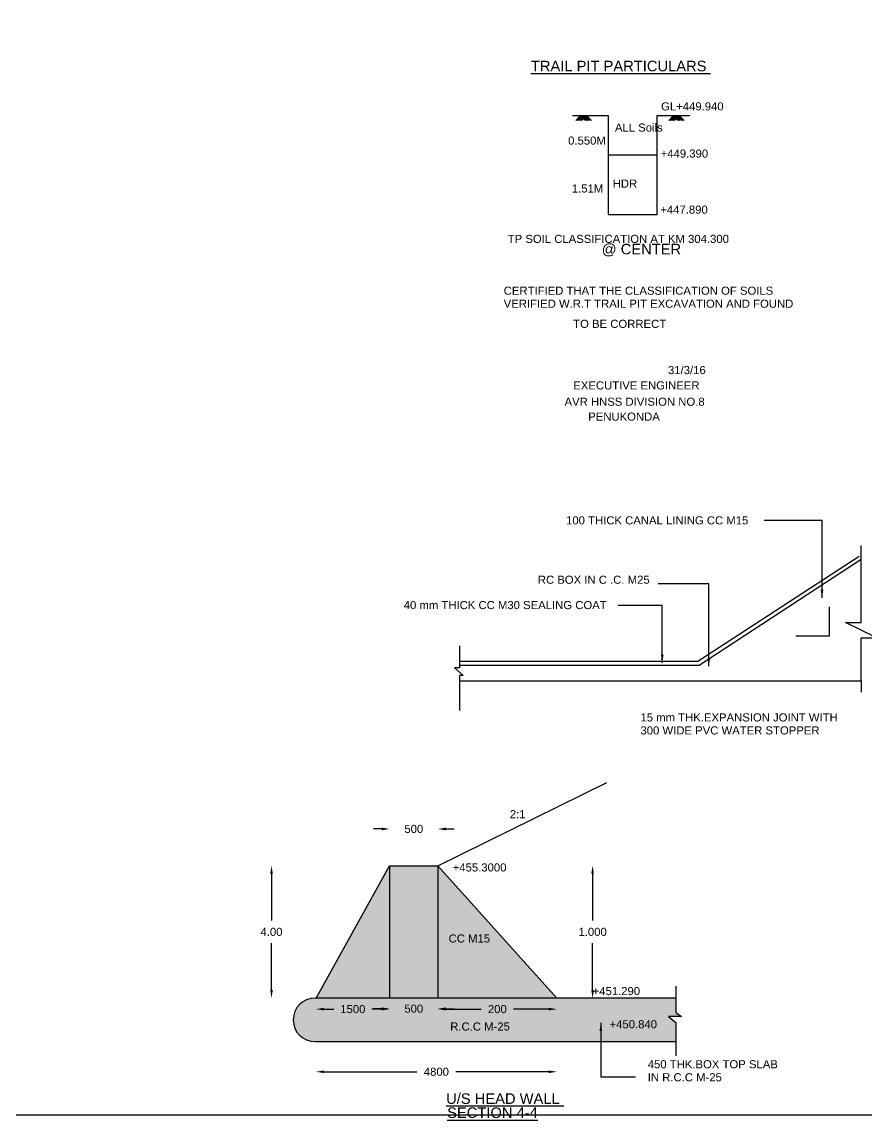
# Model space of a CAD drawing. Header units: inches. Extents: x 13 to 6403, y 6 to 3106.
# Drawn here: x 33.8 to 44.22, y 5.56 to 19.12 of the extents above; entities that cross this region are included whole.
import ezdxf

# ---------------------------------------------------------------- set-up
doc = ezdxf.new("R2010")
doc.units = ezdxf.units.IN
doc.header["$MEASUREMENT"] = 0
doc.styles.get("Standard").update_dxf_attribs({"font": 'arial.ttf', "height": 0.1})
doc.dimstyles.get("Standard").update_dxf_attribs({"dimtxt": 0.1, "dimasz": 0.1, "dimexe": 0.18, "dimexo": 0.0625, "dimgap": 0.09, "dimtad": 0, "dimtih": 1, "dimtoh": 1, "dimdec": 4, "dimzin": 0, "dimdsep": 46, "dimtxsty": 'Standard', "dimcen": 0, "dimse1": 1, "dimse2": 1, "dimadec": 0, "dimazin": 0, "dimtfac": 1, "dimtdec": 4, "dimtofl": 0, "dimtmove": 0, "dimatfit": 3, "dimfxl": 1, "dimtolj": 1, "dimtzin": 0, "dimarcsym": 0})

# ---------------------------------------------------------------- blocks, each defined once
blk = doc.blocks.new('*D6')
at = {"color": 0, "lineweight": -2, "transparency": 16777216}
for p, q in [((37.529, 6.151), (38.675, 6.151)), ((40.303, 6.151), (39.157, 6.151))]:
    blk.add_line(p, q, dxfattribs=at)
at = {"color": 0, "transparency": 16777216}
for points in [[(37.529, 6.168), (37.529, 6.135), (37.429, 6.151)], [(40.303, 6.168), (40.303, 6.135), (40.403, 6.151)]]:
    blk.add_solid(points, dxfattribs=at)
at = {"layer": 'Defpoints', "color": 0, "transparency": 16777216}
for p in [(37.429, 7.062), (40.403, 7.062), (40.403, 6.151)]:
    blk.add_point(p, dxfattribs=at)
at = {"color": 0, "transparency": 16777216, "insert": (38.916, 6.151), "char_height": 0.1, "attachment_point": 5}
blk.add_mtext('\\A1;4800', dxfattribs=at)
blk = doc.blocks.new('*D7')
at = {"color": 0, "lineweight": -2, "transparency": 16777216}
for p, q in [((38.238, 9.15), (38.138, 9.15)), ((39.036, 9.15), (39.136, 9.15))]:
    blk.add_line(p, q, dxfattribs=at)
at = {"color": 0, "transparency": 16777216}
for points in [[(38.238, 9.167), (38.238, 9.133), (38.338, 9.15)], [(39.036, 9.167), (39.036, 9.133), (38.936, 9.15)]]:
    blk.add_solid(points, dxfattribs=at)
at = {"layer": 'Defpoints', "color": 0, "transparency": 16777216}
for p in [(38.936, 9.15), (38.338, 8.696), (38.936, 8.696)]:
    blk.add_point(p, dxfattribs=at)
at = {"color": 0, "transparency": 16777216, "insert": (38.637, 9.15), "char_height": 0.1, "attachment_point": 5}
blk.add_mtext('\\A1;500', dxfattribs=at)
blk = doc.blocks.new('*D8')
at = {"color": 0, "lineweight": -2, "transparency": 16777216}
for p, q in [((40.846, 8.596), (40.846, 8.02)), ((40.846, 7.162), (40.846, 7.738))]:
    blk.add_line(p, q, dxfattribs=at)
at = {"color": 0, "transparency": 16777216}
for points in [[(40.829, 8.596), (40.862, 8.596), (40.846, 8.696)], [(40.829, 7.162), (40.862, 7.162), (40.846, 7.062)]]:
    blk.add_solid(points, dxfattribs=at)
at = {"layer": 'Defpoints', "color": 0, "transparency": 16777216}
for p in [(38.936, 8.696), (38.936, 7.062), (40.846, 7.062)]:
    blk.add_point(p, dxfattribs=at)
at = {"color": 0, "transparency": 16777216, "insert": (40.846, 7.879), "char_height": 0.1, "attachment_point": 5}
blk.add_mtext('\\A1;1.000', dxfattribs=at)
blk = doc.blocks.new('*D9')
at = {"color": 0, "lineweight": -2, "transparency": 16777216}
for p, q in [((37.529, 6.925), (37.649, 6.925)), ((38.238, 6.925), (38.118, 6.925))]:
    blk.add_line(p, q, dxfattribs=at)
at = {"color": 0, "transparency": 16777216}
for points in [[(37.529, 6.942), (37.529, 6.908), (37.429, 6.925)], [(38.238, 6.942), (38.238, 6.908), (38.338, 6.925)]]:
    blk.add_solid(points, dxfattribs=at)
at = {"layer": 'Defpoints', "color": 0, "transparency": 16777216}
for p in [(37.429, 7.062), (38.338, 7.062), (38.338, 6.925)]:
    blk.add_point(p, dxfattribs=at)
at = {"color": 0, "transparency": 16777216, "insert": (37.883, 6.925), "char_height": 0.1, "attachment_point": 5}
blk.add_mtext('\\A1;1500', dxfattribs=at)
blk = doc.blocks.new('*D10')
at = {"color": 0, "lineweight": -2, "transparency": 16777216}
for p, q in [((38.238, 6.93), (38.138, 6.93)), ((39.036, 6.93), (39.136, 6.93))]:
    blk.add_line(p, q, dxfattribs=at)
at = {"color": 0, "transparency": 16777216}
for points in [[(38.238, 6.947), (38.238, 6.914), (38.338, 6.93)], [(39.036, 6.947), (39.036, 6.914), (38.936, 6.93)]]:
    blk.add_solid(points, dxfattribs=at)
at = {"layer": 'Defpoints', "color": 0, "transparency": 16777216}
for p in [(38.338, 7.062), (38.936, 7.062), (38.936, 6.93)]:
    blk.add_point(p, dxfattribs=at)
at = {"color": 0, "transparency": 16777216, "insert": (38.637, 6.93), "char_height": 0.1, "attachment_point": 5}
blk.add_mtext('\\A1;500', dxfattribs=at)
blk = doc.blocks.new('*D11')
at = {"color": 0, "lineweight": -2, "transparency": 16777216}
for p, q in [((39.036, 6.925), (39.468, 6.925)), ((40.303, 6.925), (39.87, 6.925))]:
    blk.add_line(p, q, dxfattribs=at)
at = {"color": 0, "transparency": 16777216}
for points in [[(39.036, 6.942), (39.036, 6.908), (38.936, 6.925)], [(40.303, 6.942), (40.303, 6.908), (40.403, 6.925)]]:
    blk.add_solid(points, dxfattribs=at)
at = {"layer": 'Defpoints', "color": 0, "transparency": 16777216}
for p in [(38.936, 7.062), (40.403, 7.062), (40.403, 6.925)]:
    blk.add_point(p, dxfattribs=at)
at = {"color": 0, "transparency": 16777216, "insert": (39.669, 6.925), "char_height": 0.1, "attachment_point": 5}
blk.add_mtext('\\A1;200', dxfattribs=at)
blk = doc.blocks.new('*D12')
at = {"color": 0, "lineweight": -2, "transparency": 16777216}
for p, q in [((36.879, 8.596), (36.879, 8.02)), ((36.879, 7.162), (36.879, 7.738))]:
    blk.add_line(p, q, dxfattribs=at)
at = {"color": 0, "transparency": 16777216}
for points in [[(36.863, 8.596), (36.896, 8.596), (36.879, 8.696)], [(36.863, 7.162), (36.896, 7.162), (36.879, 7.062)]]:
    blk.add_solid(points, dxfattribs=at)
at = {"layer": 'Defpoints', "color": 0, "transparency": 16777216}
for p in [(38.338, 8.696), (36.879, 7.062), (38.338, 7.062)]:
    blk.add_point(p, dxfattribs=at)
at = {"color": 0, "transparency": 16777216, "insert": (36.879, 7.879), "char_height": 0.1, "attachment_point": 5}
blk.add_mtext('\\A1;4.00', dxfattribs=at)

msp = doc.modelspace()

# ---------------------------------------------------------------- hatches: boundary and pattern name
h = msp.add_hatch()
h.set_pattern_fill('AR-CONC', color=0, scale=0.01, style=0)
h.set_pattern_definition([(50, (0, 0), (0.07172602, -0.00627521), [0.0075, -0.0825]), (355, (0, 0), (-0.01387513, 0.07521921), [0.006, -0.066]), (100.4514, (0.00598, -0.00052), (0.05785094, 0.06894395), [0.00637402, -0.07011421]), (46.1842, (0, 0.02), (0.1067241, -0.0165519), [0.01125, -0.12375]), (96.6356, (0.00889, 0.01862), (0.09346627, 0.09741179), [0.00956103, -0.1051713]), (351.1842, (0, 0.02), (0.0934662, 0.09741186), [0.009, -0.099]), (21, (0.01, 0.015), (0.059690705, -0.04026189), [0.0075, -0.0825]), (326, (0.01, 0.015), (0.02433153, 0.072515), [0.006, -0.066]), (71.4514, (0.014974, 0.011645), (0.08402226, 0.03225305), [0.00637402, -0.07011421]), (37.5, (0, 0), (0.001215986, 0.033289385), [0, -0.0652, 0, -0.067, 0, -0.06625]), (7.5, (0, 0), (0.026306954, 0.03944117), [0, -0.0382, 0, -0.0637, 0, -0.02525]), (327.5, (-0.0223, 0), (0.053382244, -0.002255487), [0, -0.025, 0, -0.078, 0, -0.1035]), (317.5, (-0.0323, 0), (0.058318617, 0.0100105), [0, -0.0325, 0, -0.0518, 0, -0.0735])])
h.paths.add_polyline_path([(38.33771, 8.69603), (37.42902, 7.06192), (38.33771, 7.06192)])
h.paths.add_polyline_path([(38.93551, 8.69603), (38.33771, 8.69603), (38.33771, 7.06192), (38.93551, 7.06192)])
h.paths.add_polyline_path([(38.93551, 8.69603), (38.93551, 7.06192), (40.40291, 7.06192)])
h.paths.add_polyline_path([(41.78485, 6.83371), (41.94247, 6.83371), (41.87427, 6.88523), (41.87427, 7.06192), (37.41731, 7.06192, 1), (37.41731, 6.52311), (41.87427, 6.52311), (41.87427, 6.75821)])
h.paths.add_polyline_path([(39.04113, 7.72027), (39.64399, 7.72027), (39.64399, 7.87538), (39.04113, 7.87538)], flags=24)
h.paths.add_polyline_path([(37.71393, 7.00109), (38.05281, 7.00109), (38.05281, 6.84898), (37.71393, 6.84898)], flags=24)
h.paths.add_polyline_path([(38.50131, 7.00655), (38.77191, 7.00655), (38.77191, 6.85444), (38.50131, 6.85444)], flags=24)
h.paths.add_polyline_path([(39.53306, 7.00112), (39.80536, 7.00112), (39.80536, 6.84901), (39.53306, 6.84901)], flags=24)
h.paths.add_polyline_path([(39.06085, 6.63288), (39.84993, 6.63288), (39.84993, 6.78799), (39.06085, 6.78799)], flags=24)
h.paths.add_polyline_path([(41.02933, 6.66078), (41.66695, 6.66078), (41.66695, 6.81395), (41.02933, 6.81395)], flags=24)

# ---------------------------------------------------------------- linework, layer by layer
at = {"color": 0}
msp.add_lwpolyline([(59.86272, 5.61483), (12.95865, 5.61483), (12.95865, 32.67904), (59.86272, 32.67904)], close=True, dxfattribs=at)
for points in [[(40.59934, 17.96389), (41.03717, 17.96389), (41.03717, 16.73803), (41.64244, 16.73803), (41.64244, 17.96389), (42.04559, 17.96389)], [(40.63955, 17.89962), (40.69763, 17.96389), (40.75813, 17.89816)], [(40.65163, 17.89962), (40.70971, 17.96389), (40.77021, 17.89816)], [(40.66402, 17.89962), (40.7221, 17.96389), (40.7826, 17.89816)], [(40.68188, 17.89962), (40.73996, 17.96389), (40.80046, 17.89816)], [(40.69784, 17.89962), (40.75592, 17.96389), (40.81641, 17.89816)], [(40.7126, 17.89962), (40.77068, 17.96389), (40.83118, 17.89816)], [(41.78594, 17.89962), (41.84401, 17.96389), (41.90451, 17.89816)], [(41.79802, 17.89962), (41.8561, 17.96389), (41.9166, 17.89816)], [(41.8104, 17.89962), (41.86848, 17.96389), (41.92898, 17.89816)], [(41.82827, 17.89962), (41.88634, 17.96389), (41.94684, 17.89816)], [(41.84422, 17.89962), (41.9023, 17.96389), (41.9628, 17.89816)], [(41.85899, 17.89962), (41.91707, 17.96389), (41.97757, 17.89816)], [(41.03717, 17.47492), (41.64244, 17.47492)], [(44.16378, 10.98154), (44.16378, 11.5119), (44.35805, 11.5119), (43.97097, 11.70114), (44.16378, 11.70114), (44.16378, 12.65072)], [(39.20043, 11.22309), (42.14771, 11.22309), (44.13725, 12.5212)], [(39.20043, 11.17454), (42.16214, 11.17454), (44.16378, 12.48054)], [(43.76918, 11.89444), (43.76918, 11.53225), (43.35483, 11.53225)], [(39.20043, 11.41315), (39.20043, 11.13865), (39.139, 11.13865), (39.24844, 11.04735), (39.20043, 11.04735), (39.20043, 10.61141)], [(39.20043, 10.98154), (44.16378, 10.98154), (44.16378, 10.8398)], [(38.93551, 8.69603), (41.02075, 9.72297)], [(37.42902, 7.06192), (38.33771, 8.69603), (38.93551, 8.69603), (40.40291, 7.06192)], [(38.33771, 8.69603), (38.33771, 7.06192)], [(38.93551, 8.69603), (38.93551, 7.06192)], [(41.87427, 7.20936), (41.87427, 6.88523), (41.94247, 6.83371), (41.78485, 6.83371), (41.87427, 6.75821), (41.87427, 6.34869)]]:
    msp.add_lwpolyline(points, dxfattribs=at)
msp.add_lwpolyline([(41.87427, 7.06192), (37.41731, 7.06192, 1), (37.41731, 6.52311), (41.87427, 6.52311)], format="xyb", dxfattribs=at)

# ---------------------------------------------------------------- texts
for s, height, p in [('%%UTRAIL PIT PARTICULARS ', 0.13, (40.08331, 18.50782)), ('GL+449.940', 0.1, (41.69159, 18.02462)), ('ALL Soils', 0.1, (41.12182, 17.76283)), ('0.550M', 0.1, (40.5434, 17.60234)), ('+449.390', 0.1, (41.68647, 17.44184)), ('1.51M', 0.1, (40.58931, 17.0108)), ('HDR', 0.1, (41.09428, 17.07041)), ('+447.890', 0.1, (41.68188, 16.74943)), ('TP SOIL CLASSIFICATION AT KM 304.300', 0.1, (39.79757, 16.38785)), ('@ CENTER ', 0.13, (40.95798, 16.24702)), ('CERTIFIED THAT THE CLASSIFICATION OF SOILS', 0.1, (39.74771, 15.74817)), ('VERIFIED W.R.T TRAIL PIT EXCAVATION AND FOUND ', 0.1, (39.74771, 15.58753)), ('TO BE CORRECT ', 0.1, (40.6059, 15.33891)), ('31/3/16', 0.1, (41.7774, 14.76787)), ('EXECUTIVE ENGINEER ', 0.1, (40.6069, 14.5785)), ('AVR HNSS DIVISION NO.8', 0.1, (40.49904, 14.37693)), ('PENUKONDA ', 0.1, (40.7913, 14.19274)), ('100 THICK CANAL LINING CC M15 ', 0.1, (40.51819, 12.91177)), ('RC BOX IN C .C. M25', 0.1, (40.16899, 12.17837)), ('40 mm THICK CC M30 SEALING COAT ', 0.1, (38.51254, 11.86534)), ('15 mm THK.EXPANSION JOINT WITH ', 0.1, (41.43711, 10.47803)), ('300 WIDE PVC WATER STOPPER ', 0.1, (41.43711, 10.31739)), ('2:1', 0.1, (39.82332, 9.28273)), ('+455.3000', 0.1, (39.11731, 8.62478)), ('CC M15 ', 0.1, (39.06698, 7.74782)), ('+451.290', 0.1, (40.84582, 7.09775)), ('+450.840', 0.1, (41.05486, 6.68801)), ('R.C.C M-25', 0.1, (39.0867, 6.66043)), ('450 THK.BOX TOP SLAB', 0.1, (41.52714, 6.19414)), ('IN R.C.C M-25', 0.1, (41.52714, 6.0335)), ('%%UU/S HEAD WALL ', 0.13, (39.03652, 5.7546)), ('%%USECTION 4-4', 0.13, (39.04875, 5.58114))]:
    msp.add_text(s, height=height, dxfattribs=at).set_placement(p)
at = {"color": 0, "char_height": 0.1, "attachment_point": 9}
for insert in [(42.87697, 12.90875), (41.56427, 12.12748)]:
    msp.add_mtext('\\A1;', dxfattribs=dict(at, insert=insert))

# ---------------------------------------------------------------- dimensions: what is measured, and where the dimension line sits
at = {"color": 0}
for base, p1, p2, picture, middle in [((38.93551, 9.1499), (38.33771, 8.69603), (38.93551, 8.69603), '*D7', (38.63661, 9.1499)), ((38.93551, 6.93049), (38.33771, 7.06192), (38.93551, 7.06192), '*D10', (38.63661, 6.93049))]:
    dim = msp.add_linear_dim(base=base, p1=p1, p2=p2, text='500', dimstyle='Standard', dxfattribs=at)
    dim.commit()
    dim.dimension.update_dxf_attribs({"geometry": picture, "text_midpoint": middle, "dimtype": 160})
for base, p1, p2, text, picture, middle in [((36.87943, 7.06192), (38.33771, 8.69603), (38.33771, 7.06192), '4.00', '*D12', (36.87943, 7.87898)), ((40.84582, 7.06192), (38.93551, 8.69603), (38.93551, 7.06192), '1.000', '*D8', (40.84582, 7.87898))]:
    dim = msp.add_linear_dim(base=base, p1=p1, p2=p2, angle=90, text=text, dimstyle='Standard', dxfattribs=at)
    dim.commit()
    dim.dimension.update_dxf_attribs({"geometry": picture, "text_midpoint": middle})
for base, p1, p2, text, picture, middle in [((40.40291, 6.15137), (37.42902, 7.06192), (40.40291, 7.06192), '4800', '*D6', (38.91597, 6.15137)), ((38.33771, 6.92503), (37.42902, 7.06192), (38.33771, 7.06192), '1500', '*D9', (37.88337, 6.92503)), ((40.40291, 6.92506), (38.93551, 7.06192), (40.40291, 7.06192), '200', '*D11', (39.66921, 6.92506))]:
    dim = msp.add_linear_dim(base=base, p1=p1, p2=p2, text=text, dimstyle='Standard', dxfattribs=at)
    dim.commit()
    dim.dimension.update_dxf_attribs({"geometry": picture, "text_midpoint": middle})

# ---------------------------------------------------------------- leaders
for points in [[(43.68008, 12.00494), (43.68008, 12.95875), (42.96697, 12.95875)], [(42.2811, 11.15977), (42.2811, 12.17748), (41.65427, 12.17748)], [(41.70631, 11.20184), (41.70631, 11.91205), (41.16027, 11.91205)], [(40.94711, 6.75487), (40.94711, 6.08841), (41.37549, 6.08841)]]:
    msp.add_leader(points, dimstyle='Standard', override={"dimgap": 0.09, "dimtad": 0}, dxfattribs=at)

doc.saveas('drawing.dxf')
